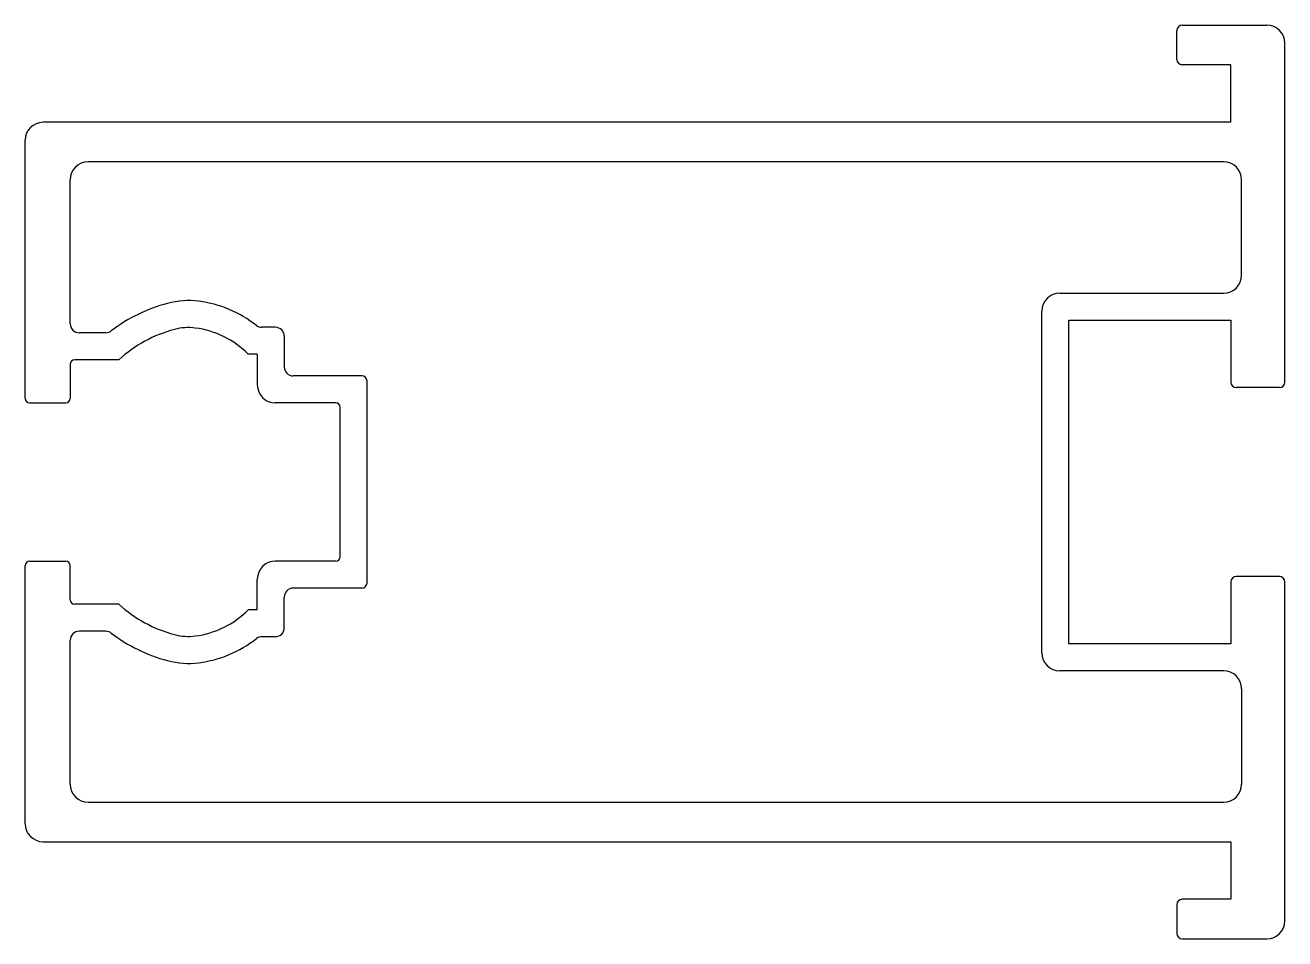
# Model space of a CAD drawing. Extents: x 153.1 to 223.1, y 702.1 to 752.9.
import ezdxf

# ---------------------------------------------------------------- set-up
doc = ezdxf.new("R2010")
doc.units = 0
doc.layers.get('0').update_dxf_attribs({"linetype": 'CONTINUOUS'})

msp = doc.modelspace()

# ---------------------------------------------------------------- linework, layer by layer
for p, q in [((217.061, 750.992), (217.061, 752.592)), ((217.361, 752.892), (222.061, 752.892)), ((223.061, 733.042), (223.061, 751.892)), ((220.061, 750.692), (217.361, 750.692)), ((220.061, 747.492), (220.061, 750.692)), ((220.061, 747.492), (154.061, 747.492)), ((153.061, 732.142), (153.061, 746.492)), ((219.661, 745.292), (156.561, 745.292)), ((155.561, 736.292), (155.561, 744.292)), ((220.661, 738.992), (220.661, 744.292)), ((210.561, 737.992), (219.661, 737.992)), ((209.561, 717.992), (209.561, 736.992)), ((211.061, 718.492), (211.061, 736.492)), ((211.061, 736.492), (220.061, 736.492)), ((220.061, 736.492), (220.061, 733.042)), ((157.542, 735.792), (156.061, 735.792)), ((166.961, 736.092), (166.217, 736.092)), ((167.461, 735.592), (167.461, 733.892)), ((165.961, 734.592), (165.46, 734.592)), ((165.961, 734.592), (165.961, 732.892)), ((155.561, 734.042), (155.561, 732.142)), ((158.261, 734.292), (155.811, 734.292)), ((171.761, 733.392), (167.961, 733.392)), ((172.061, 721.892), (172.061, 733.092)), ((222.761, 732.742), (220.361, 732.742)), ((153.311, 731.892), (155.311, 731.892)), ((170.311, 731.892), (166.961, 731.892)), ((170.561, 723.342), (170.561, 731.642)), ((153.061, 708.492), (153.061, 722.842)), ((153.311, 723.092), (155.311, 723.092)), ((155.561, 720.942), (155.561, 722.842)), ((170.311, 723.092), (166.961, 723.092)), ((165.961, 720.392), (165.961, 722.092)), ((220.061, 721.942), (220.061, 718.492)), ((222.761, 722.242), (220.361, 722.242)), ((223.061, 703.092), (223.061, 721.942)), ((167.461, 719.392), (167.461, 721.092)), ((171.761, 721.592), (167.961, 721.592)), ((158.261, 720.692), (155.811, 720.692)), ((165.961, 720.392), (165.46, 720.392)), ((157.542, 719.192), (156.061, 719.192)), ((155.561, 710.692), (155.561, 718.692)), ((166.961, 718.892), (166.217, 718.892)), ((220.061, 718.492), (211.061, 718.492)), ((219.661, 716.992), (210.561, 716.992)), ((220.661, 715.992), (220.661, 710.692)), ((156.561, 709.692), (219.661, 709.692)), ((154.061, 707.492), (220.061, 707.492)), ((220.061, 707.492), (220.061, 704.292)), ((220.061, 704.292), (217.361, 704.292)), ((217.061, 703.992), (217.061, 702.392)), ((217.361, 702.092), (222.061, 702.092))]:
    msp.add_line(p, q)
for centre, radius, start, end in [((217.361, 752.592), 0.3, 90, 180), ((222.061, 751.892), 1, 0, 90), ((217.361, 750.992), 0.3, 180, 270), ((154.061, 746.492), 1, 90, 180), ((156.561, 744.292), 1, 90, 180), ((219.661, 744.292), 1, 0, 90), ((219.661, 738.992), 1, 270, 0), ((210.561, 736.992), 1, 90, 180), ((163.294, 728.728), 9.003, 104.95549, 127.24745), ((162.132, 733.078), 4.5, 82.67136, 104.95549), ((161.872, 731.06), 6.535, 51.85309, 82.67136), ((156.061, 736.292), 0.5, 180, 270), ((157.542, 736.292), 0.5, 270, 307.24745), ((163.294, 728.728), 7.503, 104.95549, 132.12727), ((162.132, 733.078), 3, 82.67136, 104.95549), ((161.872, 731.06), 5.035, 44.5546, 82.67136), ((166.217, 736.592), 0.5, 231.85309, 270), ((166.961, 735.592), 0.5, 0, 90), ((155.811, 734.042), 0.25, 90, 180), ((167.961, 733.892), 0.5, 180, 270), ((171.761, 733.092), 0.3, 0, 90), ((220.361, 733.042), 0.3, 180, 270), ((222.761, 733.042), 0.3, 270, 0), ((166.961, 732.892), 1, 180, 270), ((153.311, 732.142), 0.25, 180, 270), ((155.311, 732.142), 0.25, 270, 0), ((170.311, 731.642), 0.25, 0, 90), ((170.311, 723.342), 0.25, 270, 0), ((153.311, 722.842), 0.25, 90, 180), ((155.311, 722.842), 0.25, 0, 90), ((166.961, 722.092), 1, 90, 180), ((171.761, 721.892), 0.3, 270, 0), ((220.361, 721.942), 0.3, 90, 180), ((222.761, 721.942), 0.3, 0, 90), ((167.961, 721.092), 0.5, 90, 180), ((155.811, 720.942), 0.25, 180, 270), ((163.294, 726.257), 7.503, 227.87273, 255.04451), ((161.872, 723.924), 5.035, 277.32864, 315.4454), ((156.061, 718.692), 0.5, 90, 180), ((157.542, 718.692), 0.5, 52.75255, 90), ((163.294, 726.257), 9.003, 232.75255, 255.04451), ((162.132, 721.906), 3, 255.04451, 277.32864), ((166.961, 719.392), 0.5, 270, 360), ((161.872, 723.924), 6.535, 277.32864, 308.14691), ((166.217, 718.392), 0.5, 90, 128.14691), ((162.132, 721.906), 4.5, 255.04451, 277.32864), ((210.561, 717.992), 1, 180, 270), ((219.661, 715.992), 1, 0, 90), ((156.561, 710.692), 1, 180, 270), ((219.661, 710.692), 1, 270, 0), ((154.061, 708.492), 1, 180, 270), ((217.361, 703.992), 0.3, 90, 180), ((222.061, 703.092), 1, 270, 0), ((217.361, 702.392), 0.3, 180, 270)]:
    msp.add_arc(centre, radius, start, end)

doc.saveas('drawing.dxf')
